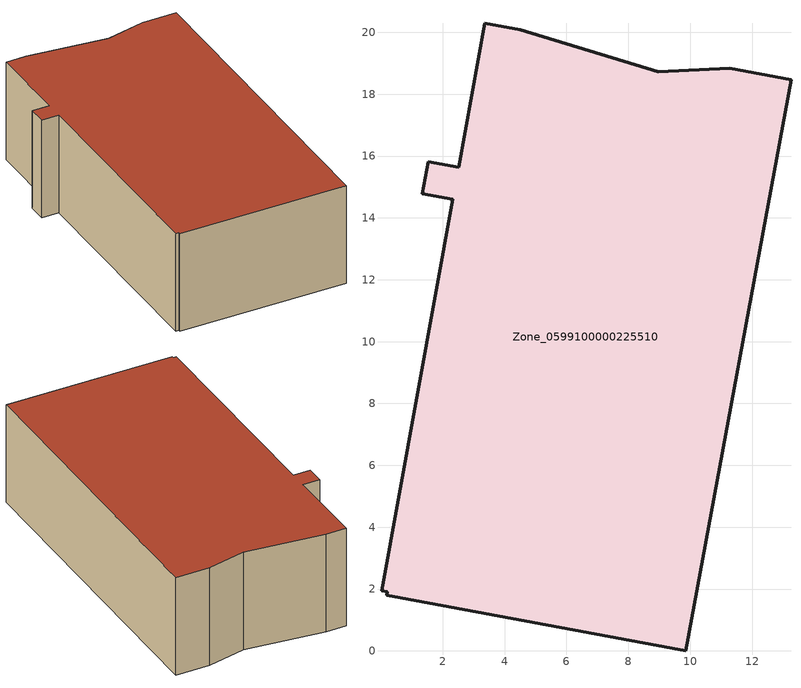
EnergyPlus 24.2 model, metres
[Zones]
Zone_0599100000225510
 floor ground (C_G): 13.26,18.47 9.85,0 0.18,1.79 0.2,1.91 0.02,1.94 2.32,14.6 1.34,14.78 1.53,15.81 2.51,15.63 3.36,20.3 4.51,20.09 8.97,18.73 11.29,18.84 z0
 wall outside (C_F): 1.53,15.81 1.34,14.78 2.32,14.6 0.02,1.94 0.2,1.91 0.18,1.79 9.85,0 13.26,18.47 11.29,18.84 8.97,18.73 4.51,20.09 3.36,20.3 2.51,15.63 1.53,15.81 z0:6.07
 roof outside (C_R): 0.02,1.94 0.2,1.91 0.18,1.79 9.85,0 13.26,18.47 11.29,18.84 8.97,18.73 4.51,20.09 3.36,20.3 2.51,15.63 1.53,15.81 1.34,14.78 2.32,14.6 z6.07
[BUILDING]
Pand.0599100000225510: North Axis=0; Terrain=City; Loads Convergence Tolerance Value=0.04; Temperature Convergence Tolerance Value=0.4; Solar Distribution=FullExterior; Maximum Number of Warmup Days=25; Minimum Number of Warmup Days=1
[Site:Location]
Rotterdam.The.Hague.AP_ZH_NLD Design_Conditions: Latitude=51.96; Longitude=4.45; Time Zone=1; Elevation=-4.5
[SITE:GROUNDTEMPERATURE:BUILDINGSURFACE]
18, 18, 18, 18, 18, 18, 18, 18, 18, 18, 18, 18
[MATERIAL] Thermal Absorptance=0.9; Solar Absorptance=0.7; Visible Absorptance=0.7
Name | Roughness | Thickness | Conductivity | Density | Specific Heat
G.D.1975-1991 | MediumSmooth | 0.15 | 0.288461 | 540 | 1210
F.D.1975-1991 | Rough | 0.3 | 0.230769 | 1920 | 840
R.D.1975-1991 | MediumRough | 0.2 | 0.153846 | 1500 | 1000
[CONSTRUCTION]
C_G: G.D.1975-1991
C_F: F.D.1975-1991
C_R: R.D.1975-1991
[ZONE]
Zone_0599100000225510: Type=1; Multiplier=1; Ceiling Height=Autocalculate; Volume=Autocalculate; Floor Area=autocalculate; Part of Total Floor Area=Yes
[ZONEINFILTRATION:DESIGNFLOWRATE]
Infil_Zone_0599100000225510: Zone or ZoneList or Space or SpaceList=Zone_0599100000225510; Schedule=AlwaysOn; Design Flow Rate Calculation Method=Flow/Area; Flow Rate per Floor Area=0.0042; Constant Term Coefficient=1; Temperature Term Coefficient=0; Velocity Term Coefficient=0; Velocity Squared Term Coefficient=0
[HVACTEMPLATE:ZONE:IDEALLOADSAIRSYSTEM]
Zone_0599100000225510: Maximum Heating Supply Air Temperature=50; Minimum Cooling Supply Air Temperature=13; Maximum Heating Supply Air Humidity Ratio=0.0156; Minimum Cooling Supply Air Humidity Ratio=0.0077; Heating Limit=NoLimit; Cooling Limit=NoLimit; Dehumidification Control Type=ConstantSensibleHeatRatio; Cooling Sensible Heat Ratio=0.7; Dehumidification Setpoint=60; Humidification Control Type=None; Humidification Setpoint=30; Outdoor Air Method=None; Outdoor Air Flow Rate per Person=0.00944; Outdoor Air Flow Rate per Zone Floor Area=0; Outdoor Air Flow Rate per Zone=0; Demand Controlled Ventilation Type=None; Outdoor Air Economizer Type=NoEconomizer; Heat Recovery Type=None; Sensible Heat Recovery Effectiveness=0.7; Latent Heat Recovery Effectiveness=0.65
[ZONECONTROL:THERMOSTAT]
ThermostatControl_Zone_0599100000225510: Zone or ZoneList=Zone_0599100000225510; Control Type Schedule=DualSetpointControlType; Control 1=Thermostat_Zone_0599100000225510; Temperature Difference Between Cutout And Setpoint=0
[THERMOSTATSETPOINT:DUALSETPOINT]
Thermostat_Zone_0599100000225510: Heating Setpoint Temperature Schedule=HeatingSetpoint_Zone_0599100000225510; Cooling Setpoint Temperature Schedule=CoolingSetpoint_Zone_0599100000225510
[SCHEDULE:COMPACT]
HeatingSetpoint_Zone_0599100000225510: Through: 12/31, For: AllDays, Until: 24:00, 21
CoolingSetpoint_Zone_0599100000225510: Through: 12/31, For: AllDays, Until: 24:00, 24
DualSetpointControlType: Through: 12/31, For: AllDays, Until: 24:00, 4
AlwaysOn: Through: 12/31, For: AllDays, Until: 24:00, 1
